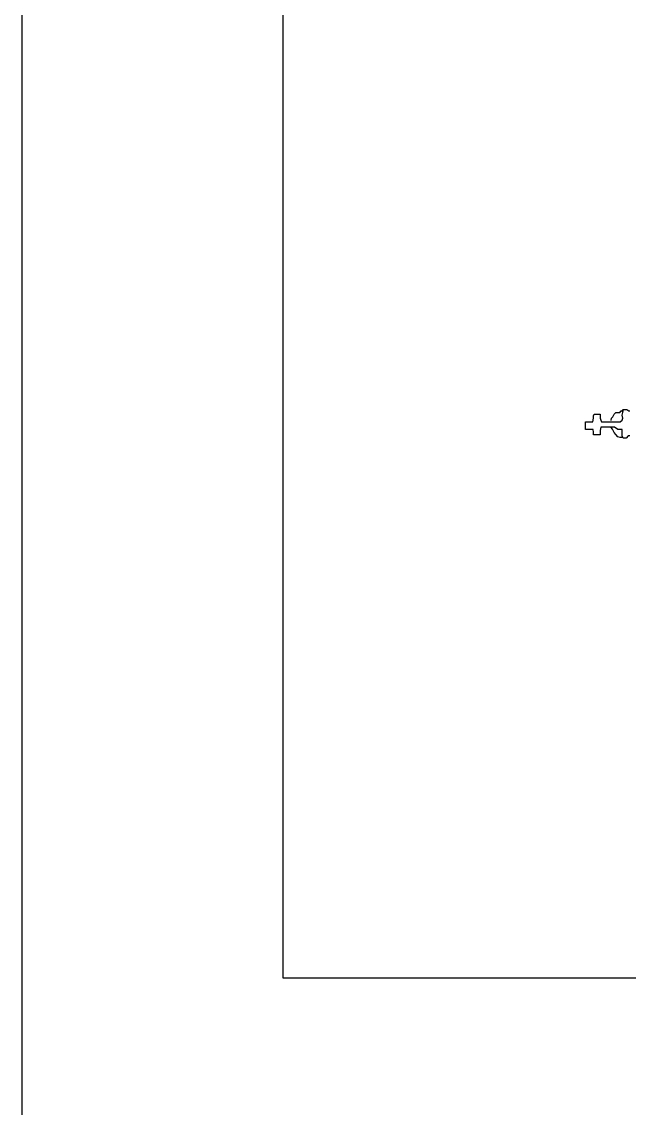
# Model space of a CAD drawing. Extents: x 731154 to 731744, y 4380181 to 4381208.
# Drawn here: x 731154.5 to 731177.78, y 4381016 to 4381057.62 of the extents above; entities that cross this region are included whole.
import ezdxf

# ---------------------------------------------------------------- set-up
doc = ezdxf.new("R2010")
doc.units = 0
doc.layers.get('0').update_dxf_attribs({"linetype": 'CONTINUOUS'})

msp = doc.modelspace()

# ---------------------------------------------------------------- linework, layer by layer
at = {"color": 0, "linetype": 'CONTINUOUS'}
for p, q in [((731177.2, 4381042.59), (731177.26, 4381042.65)), ((731177.2, 4381042.59), (731177.26, 4381042.65)), ((731177.26, 4381042.65), (731177.34, 4381042.65)), ((731177.26, 4381042.65), (731177.34, 4381042.65)), ((731177.34, 4381042.65), (731177.42, 4381042.65)), ((731177.34, 4381042.65), (731177.42, 4381042.65)), ((731177.42, 4381042.65), (731177.47, 4381042.72)), ((731177.42, 4381042.65), (731177.47, 4381042.72)), ((731177.47, 4381042.72), (731177.51, 4381042.72)), ((731177.47, 4381042.72), (731177.51, 4381042.72)), ((731177.51, 4381042.72), (731177.53, 4381042.77)), ((731177.51, 4381042.72), (731177.53, 4381042.77)), ((731177.51, 4381042.72), (731177.56, 4381042.72)), ((731177.53, 4381042.65), (731177.51, 4381042.72)), ((731177.51, 4381042.72), (731177.56, 4381042.72)), ((731177.53, 4381042.65), (731177.51, 4381042.72)), ((731177.51, 4381042.55), (731177.53, 4381042.65)), ((731177.51, 4381042.55), (731177.53, 4381042.65)), ((731177.53, 4381042.77), (731177.6, 4381042.77)), ((731177.53, 4381042.77), (731177.6, 4381042.77)), ((731177.6, 4381042.77), (731177.69, 4381042.77)), ((731177.6, 4381042.77), (731177.69, 4381042.77)), ((731177.69, 4381042.77), (731177.76, 4381042.72)), ((731177.69, 4381042.77), (731177.76, 4381042.72)), ((731177.76, 4381042.72), (731177.8, 4381042.72)), ((731177.76, 4381042.72), (731177.8, 4381042.72)), ((731176.1, 4381042.24), (731176.1, 4381042.3)), ((731176.1, 4381042.3), (731176.16, 4381042.3)), ((731176.1, 4381042.24), (731176.1, 4381042.3)), ((731176.1, 4381042.3), (731176.16, 4381042.3)), ((731176.1, 4381042), (731176.1, 4381042.24)), ((731176.1, 4381042), (731176.1, 4381042.24)), ((731176.16, 4381042.3), (731176.26, 4381042.3)), ((731176.16, 4381042.3), (731176.26, 4381042.3)), ((731176.26, 4381042.3), (731176.36, 4381042.3)), ((731176.26, 4381042.3), (731176.36, 4381042.3)), ((731176.36, 4381042.3), (731176.38, 4381042.3)), ((731176.36, 4381042.3), (731176.38, 4381042.3)), ((731176.38, 4381042.3), (731176.41, 4381042.44)), ((731176.38, 4381042.3), (731176.41, 4381042.44)), ((731176.41, 4381042.53), (731176.43, 4381042.59)), ((731176.41, 4381042.53), (731176.43, 4381042.59)), ((731176.41, 4381042.44), (731176.41, 4381042.53)), ((731176.41, 4381042.44), (731176.41, 4381042.53)), ((731176.43, 4381042.59), (731176.46, 4381042.59)), ((731176.43, 4381042.59), (731176.46, 4381042.59)), ((731176.46, 4381042.59), (731176.58, 4381042.59)), ((731176.46, 4381042.59), (731176.58, 4381042.59)), ((731176.58, 4381042.59), (731176.63, 4381042.59)), ((731176.58, 4381042.59), (731176.63, 4381042.59)), ((731176.63, 4381042.59), (731176.67, 4381042.59)), ((731176.63, 4381042.59), (731176.67, 4381042.59)), ((731176.67, 4381042.59), (731176.67, 4381042.49)), ((731176.67, 4381042.59), (731176.67, 4381042.49)), ((731176.67, 4381042.49), (731176.67, 4381042.43)), ((731176.67, 4381042.49), (731176.67, 4381042.43)), ((731176.67, 4381042.43), (731176.69, 4381042.36)), ((731176.67, 4381042.43), (731176.69, 4381042.36)), ((731176.69, 4381042.36), (731176.72, 4381042.3)), ((731176.69, 4381042.36), (731176.72, 4381042.3)), ((731176.72, 4381042.3), (731176.87, 4381042.3)), ((731176.72, 4381042.3), (731176.87, 4381042.3)), ((731176.87, 4381042.3), (731176.99, 4381042.3)), ((731176.87, 4381042.3), (731176.99, 4381042.3)), ((731176.99, 4381042.3), (731177.16, 4381042.3)), ((731176.99, 4381042.3), (731177.16, 4381042.3)), ((731177.09, 4381042.34), (731177.1, 4381042.43)), ((731177.09, 4381042.34), (731177.1, 4381042.43)), ((731177.1, 4381042.43), (731177.15, 4381042.49)), ((731177.1, 4381042.43), (731177.15, 4381042.49)), ((731177.15, 4381042.49), (731177.2, 4381042.59)), ((731177.15, 4381042.49), (731177.2, 4381042.59)), ((731177.16, 4381042.3), (731177.26, 4381042.3)), ((731177.16, 4381042.3), (731177.26, 4381042.3)), ((731177.26, 4381042.3), (731177.35, 4381042.3)), ((731177.26, 4381042.3), (731177.35, 4381042.3)), ((731177.35, 4381042.3), (731177.43, 4381042.3)), ((731177.35, 4381042.3), (731177.43, 4381042.3)), ((731177.43, 4381042.3), (731177.51, 4381042.36)), ((731177.43, 4381042.3), (731177.51, 4381042.36)), ((731177.53, 4381042.43), (731177.51, 4381042.55)), ((731177.53, 4381042.43), (731177.51, 4381042.55)), ((731177.51, 4381042.36), (731177.53, 4381042.43)), ((731177.51, 4381042.36), (731177.53, 4381042.43)), ((731176.17, 4381042), (731176.1, 4381042)), ((731176.17, 4381042), (731176.1, 4381042)), ((731176.24, 4381042), (731176.17, 4381042)), ((731176.24, 4381042), (731176.17, 4381042)), ((731176.38, 4381042), (731176.24, 4381042)), ((731176.38, 4381042), (731176.24, 4381042)), ((731176.39, 4381042), (731176.38, 4381042)), ((731176.39, 4381042), (731176.38, 4381042)), ((731176.41, 4381041.9), (731176.39, 4381042)), ((731176.41, 4381041.9), (731176.39, 4381042)), ((731176.41, 4381041.79), (731176.41, 4381041.9)), ((731176.41, 4381041.79), (731176.41, 4381041.9)), ((731176.67, 4381041.88), (731176.66, 4381041.79)), ((731176.67, 4381041.88), (731176.66, 4381041.79)), ((731176.69, 4381042.09), (731176.67, 4381041.96)), ((731176.69, 4381042.09), (731176.67, 4381041.96)), ((731176.67, 4381041.96), (731176.67, 4381041.88)), ((731176.67, 4381041.96), (731176.67, 4381041.88)), ((731176.79, 4381042.09), (731176.69, 4381042.09)), ((731176.79, 4381042.09), (731176.69, 4381042.09)), ((731176.87, 4381042.09), (731176.79, 4381042.09)), ((731176.87, 4381042.09), (731176.79, 4381042.09)), ((731177.06, 4381042.09), (731176.87, 4381042.09)), ((731177.06, 4381042.09), (731176.87, 4381042.09)), ((731177.22, 4381042.09), (731177.06, 4381042.09)), ((731177.22, 4381042.09), (731177.06, 4381042.09)), ((731177.14, 4381042.01), (731177.09, 4381042.08)), ((731177.14, 4381042.01), (731177.09, 4381042.08)), ((731177.16, 4381041.96), (731177.14, 4381042.01)), ((731177.16, 4381041.96), (731177.14, 4381042.01)), ((731177.2, 4381041.89), (731177.16, 4381041.96)), ((731177.2, 4381041.89), (731177.16, 4381041.96)), ((731177.26, 4381041.81), (731177.2, 4381041.89)), ((731177.26, 4381041.81), (731177.2, 4381041.89)), ((731177.34, 4381042), (731177.22, 4381042.09)), ((731177.34, 4381042), (731177.22, 4381042.09)), ((731177.34, 4381041.72), (731177.26, 4381041.81)), ((731177.34, 4381041.72), (731177.26, 4381041.81)), ((731177.48, 4381042), (731177.34, 4381042)), ((731177.48, 4381042), (731177.34, 4381042)), ((731177.51, 4381042), (731177.48, 4381042)), ((731177.51, 4381042), (731177.48, 4381042)), ((731177.51, 4381041.93), (731177.51, 4381042)), ((731177.51, 4381041.93), (731177.51, 4381042)), ((731177.51, 4381041.86), (731177.51, 4381041.93)), ((731177.51, 4381041.86), (731177.51, 4381041.93)), ((731177.51, 4381041.76), (731177.51, 4381041.86)), ((731177.51, 4381041.76), (731177.51, 4381041.86)), ((731176.46, 4381041.79), (731176.41, 4381041.79)), ((731176.46, 4381041.79), (731176.41, 4381041.79)), ((731176.56, 4381041.79), (731176.46, 4381041.79)), ((731176.56, 4381041.79), (731176.46, 4381041.79)), ((731176.66, 4381041.79), (731176.56, 4381041.79)), ((731176.66, 4381041.79), (731176.56, 4381041.79)), ((731177.43, 4381041.69), (731177.34, 4381041.72)), ((731177.43, 4381041.69), (731177.34, 4381041.72)), ((731177.51, 4381041.69), (731177.43, 4381041.69)), ((731177.51, 4381041.69), (731177.43, 4381041.69)), ((731177.54, 4381041.67), (731177.51, 4381041.76)), ((731177.54, 4381041.67), (731177.51, 4381041.76)), ((731177.59, 4381041.67), (731177.54, 4381041.67)), ((731177.59, 4381041.67), (731177.54, 4381041.67)), ((731177.66, 4381041.67), (731177.59, 4381041.67)), ((731177.66, 4381041.67), (731177.59, 4381041.67)), ((731177.74, 4381041.76), (731177.66, 4381041.67)), ((731177.74, 4381041.76), (731177.66, 4381041.67)), ((731177.8, 4381041.76), (731177.74, 4381041.76)), ((731177.8, 4381041.76), (731177.74, 4381041.76))]:
    msp.add_line(p, q, dxfattribs=at)

# ---------------------------------------------------------------- meshes
mesh = msp.add_polyface(dxfattribs=at)
corners = [(731154.5, 4380181), (731154.5, 4380181), (731154.5, 4380371.962), (731462.5, 4380181), (731154.5, 4380546.493), (731744, 4380181), (731154.5, 4381207.5), (731744, 4380842.007), (731744, 4381207.5)]
mesh.append_faces([[corners[k] for k in face] for face in [(0, 1, 3, 2), (2, 3, 5, 4), (4, 5, 7, 6), (6, 7, 8, 8)]], dxfattribs={"vtx0": -1, "vtx2": -1, "color": 0})
mesh = msp.add_polyface(dxfattribs=at)
corners = [(731164.5, 4381021), (731164.5, 4381021), (731164.5, 4381195.271), (731445.58, 4381021), (731164.5, 4381201.5), (731445.58, 4381027.229), (731445.58, 4381201.5)]
mesh.append_faces([[corners[k] for k in face] for face in [(0, 1, 3, 2), (2, 3, 5, 4), (4, 5, 6, 6)]], dxfattribs={"vtx0": -1, "vtx2": -1, "color": 0})

doc.saveas('drawing.dxf')
